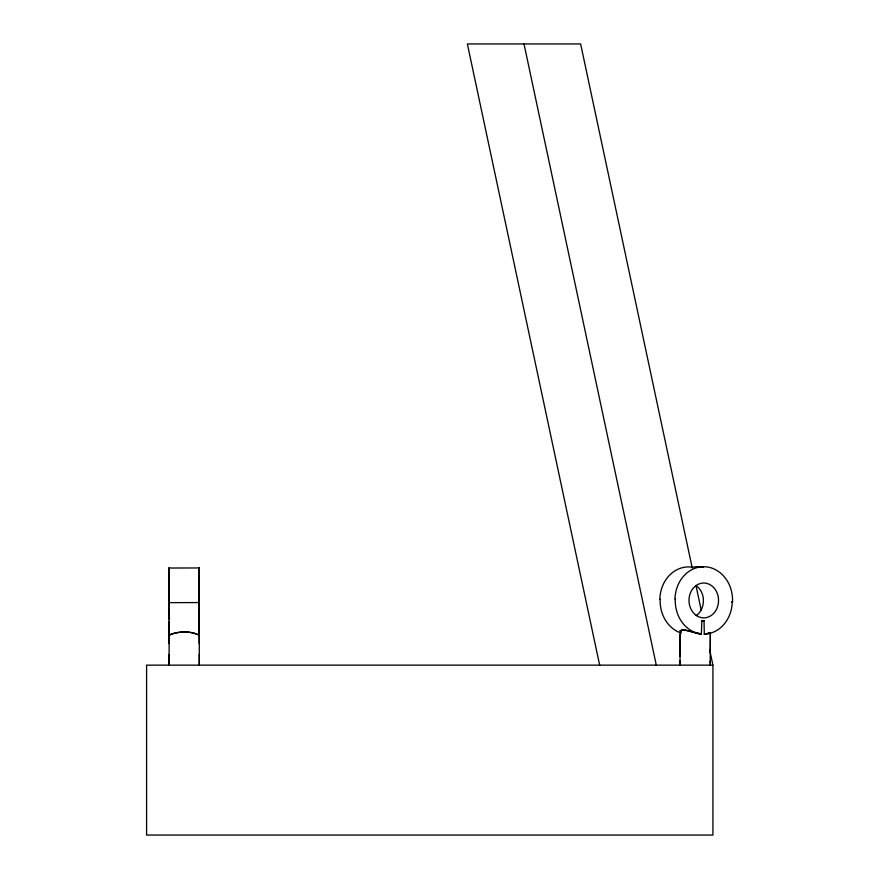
<?xml version="1.0" encoding="UTF-8"?>
<svg xmlns="http://www.w3.org/2000/svg" width="879" height="879" viewBox="0 0 879 879"><rect width="100%" height="100%" fill="white"/><g stroke="black" fill="none" stroke-linecap="round" stroke-linejoin="round"><path stroke-width="1.32" d="M168.878 589.216L168.878 591.578L168.988 589.688M168.889 583.975L168.977 596.445M169.175 609.081L169.175 606.741M168.977 594.094L168.977 592.545M169.12 654.405L169.109 665.15L169.109 621.991L169.098 643.604M169.175 608.653L169.175 612.795M198.896 589.161L198.896 591.512M198.995 593.841L198.984 596.38M199.192 609.213L199.192 606.675M198.995 594.039L198.995 592.479M199.192 609.026L199.181 613.421M199.28 618.97L199.28 618.245M168.977 592.677L168.977 591.062M168.889 584.106L168.889 579.865M169.175 611.092L169.175 610.498M168.889 581.25L168.9 578.602M169.175 612.114L169.153 617.124M198.896 583.206L198.896 593.303M198.995 592.622L198.995 591.007M198.896 584.041L198.907 578.547M199.192 611.037L199.192 610.444M198.995 591.446L198.995 589.633M198.907 579.799L198.951 571.899M199.28 621.75L199.291 608.993M199.269 624.343L199.28 621.244M199.181 612.74L199.159 617.069M168.9 579.217L169.01 568.032L199.028 567.955L199.083 569.372M168.988 589.853L169.054 584.26L169.098 587.073M168.9 576.8L168.911 575.679M198.995 589.798L199.028 585.414M198.918 576.734L198.918 575.624M199.269 626.255L199.269 623.859M199.181 614.267L199.181 615.19M199.269 626.145L199.148 635.099L198.127 634.748M680.181 634.155L680.049 656.36M710.199 665.15L710.353 632.957M168.911 574.635L168.922 573.207M168.999 587.502L168.999 586.732M169.164 615.674L169.153 616.443M198.929 574.58L198.94 573.152M199.258 627.265L199.247 629.287M680.027 660.799L680.005 665.15L680.236 630.65L682.972 629.825L689.565 631.298M680.775 632.045C680.236 625.628 696.717 634.946 701.376 633.891L701.827 620.827M708.639 633.319L704.31 634.023L704.024 620.849M710.221 663.195L710.232 660.975M710.276 652.097L710.386 634.33M199.247 629.749L199.236 631.023M199.17 616.388L199.126 618.893L199.072 616.047M168.933 571.57L168.955 570.251M169.142 617.706L169.153 616.761M198.94 572.207L199.017 567.977L199.115 571.932M199.017 585.996L199.05 584.161L199.093 585.403M199.236 631.408L199.17 634.968L199.203 633.781M198.951 571.152L198.962 570.196M199.104 618.607L199.083 617.091M169.142 617.541L169.12 618.86L169.076 617.717M169.076 633.341L169.142 635.154L169.207 632.814M168.955 569.977L168.966 569.251M169.131 590.227L169.032 584.337M169.142 617.948L169.098 618.761M198.962 569.911L198.973 569.185M199.028 585.172L199.05 584.161L199.126 588.864M169.207 633.122L169.153 635.067L170.394 634.704M168.966 569.043L169.01 568.032L169.065 569.427M198.984 568.988L199.017 567.977M169.153 635.067C174.295 632.21 189.831 630.221 197.819 634.638M199.137 618.783L199.093 617.882M680.236 630.65L680.862 632.133M708.924 633.199L710.111 632.43L708.782 633.265M170.537 634.649C179.019 631.089 188.765 631.012 197.314 634.462M708.496 633.374L704.31 634.023M731.438 601.84L732.383 601.829M168.889 602.642L198.907 602.576M199.126 621.925L199.148 635.099L198.39 634.847M712.924 665.15L146.595 665.15L146.595 835.05L712.924 835.05L712.924 665.15L709.661 649.812M704.387 620.86L701.453 620.816L702.936 620.838M704.211 620.849L703.486 620.838M701.376 633.891L690.586 631.594M198.16 634.44L199.17 635.001L199.247 643.538M198.39 634.55L199.148 635.099M692.234 568.01L580.634 43.95L467.364 43.95L599.654 665.15M696.047 585.908L701.222 610.191M524.005 43.95L656.294 665.15M169.142 635.154L168.988 624.497M169.021 568.076L169.087 570.548M199.137 634.891L199.093 633.287M169.065 584.513L169.076 585.238M169.098 618.662L169.032 614.256M199.083 569.614L199.17 577.063M199.093 633.627L198.984 622.761M169.076 569.68L169.131 573.723M199.083 633.012L199.072 632.078M169.076 633.067L169.065 632.133M199.061 630.968L199.072 631.726M169.098 571.24L169.109 571.987M169.043 631.034L169.054 631.781M199.137 573.657L199.126 572.339M199.115 587.018L199.104 586.293M199.072 616.772L199.05 614.19M199.039 629.265L199.05 630.155M169.109 572.394L169.153 577.118M169.054 616.102L169.065 616.827M169.032 629.32L169.032 630.21M199.148 574.635L199.159 575.69M199.115 587.414L199.137 590.161M199.05 614.773L199.061 615.641M169.131 574.701L169.142 575.745M169.109 587.48L169.109 588.348M169.043 614.828L169.054 615.707M169.021 628.364L168.999 626.793M199.17 576.8L199.225 585.183M199.05 614.3L199.028 611.059M198.995 624.442L199.017 626.189M169.153 576.294L169.175 579.624M169.12 589.315L169.142 591.633M169.032 614.355L169.021 611.114M168.988 625.288L168.944 617.344M199.214 583.931L199.236 589.073M199.148 591.424L199.17 597.05M199.181 579.217L199.192 579.854M199.137 589.776L199.148 591.578M199.028 609.993L199.028 611.487M198.962 617.289L198.984 621.266M198.973 620.091L198.995 623.826M169.197 582.348L169.207 585.249M169.175 579.272L169.197 583.293M169.131 591.479L169.164 597.105M169.01 610.048L169.021 611.542M168.966 621.98L168.977 623.881M199.236 588.205L199.247 592.094M199.159 592.6L199.159 593.83M199.006 606.016L199.017 608.598M198.929 610.575L198.94 612.784M199.258 654.35L199.313 665.15L199.258 634.902M199.017 608.433L199.028 610.466M198.962 618.541L199.006 605.224M169.207 584.711L169.207 585.425M169.142 592.655L169.153 593.885M168.988 606.07L169.01 609.29M168.911 610.63L168.933 614.432M168.999 608.488L169.01 610.52M168.922 613.575L168.955 618.607M199.258 594.391L199.28 603.401M199.247 591.292L199.258 595.951M199.17 596.226L198.995 602.741M198.907 599.555L198.918 606.818M169.164 599.489L169.175 602.609M169.164 596.292L169.175 599.698M168.977 600.566L168.988 603.686M168.911 608.477L168.977 595.698M168.911 607.642L168.922 611.465M199.28 602.719L199.291 609.455M198.984 595.643L198.995 598.951M199.28 601.895L199.192 604.159M198.896 593.094L198.995 600.961M198.907 600.148L198.907 600.972M169.175 603.499L169.175 607.477M169.175 602.159L169.175 604.214M168.878 593.369L168.889 601.027M169.098 656.569L169.098 660.887M199.291 611.366L199.291 612.949M693.091 567.241A33.358 25.623 -89.9 0 1 703.453 567.373M674.962 599.06A33.347 28.809 89.3 0 1 704.859 566.757A33.347 28.809 89.3 0 1 732.526 601.84M732.273 601.829A33.369 28.831 89.3 0 1 704.288 634.155M659.843 599.236A33.347 28.809 89.3 0 1 692.52 567.23M681.17 633.078A33.413 28.864 89.3 0 1 660.151 599.236M701.365 634.023A33.413 28.864 89.3 0 1 675.27 599.071M696.212 615.608A17.25 14.899 89.3 0 0 703.398 601.335A17.283 14.932 89.3 0 0 695.915 585.48M718.517 601.159A17.25 14.91 89.3 0 1 703.2 617.882A17.283 14.932 89.3 0 1 689.026 599.72A17.25 14.899 89.3 0 1 704.332 583.008A17.283 14.932 89.5 0 1 718.517 601.192"/></g></svg>
